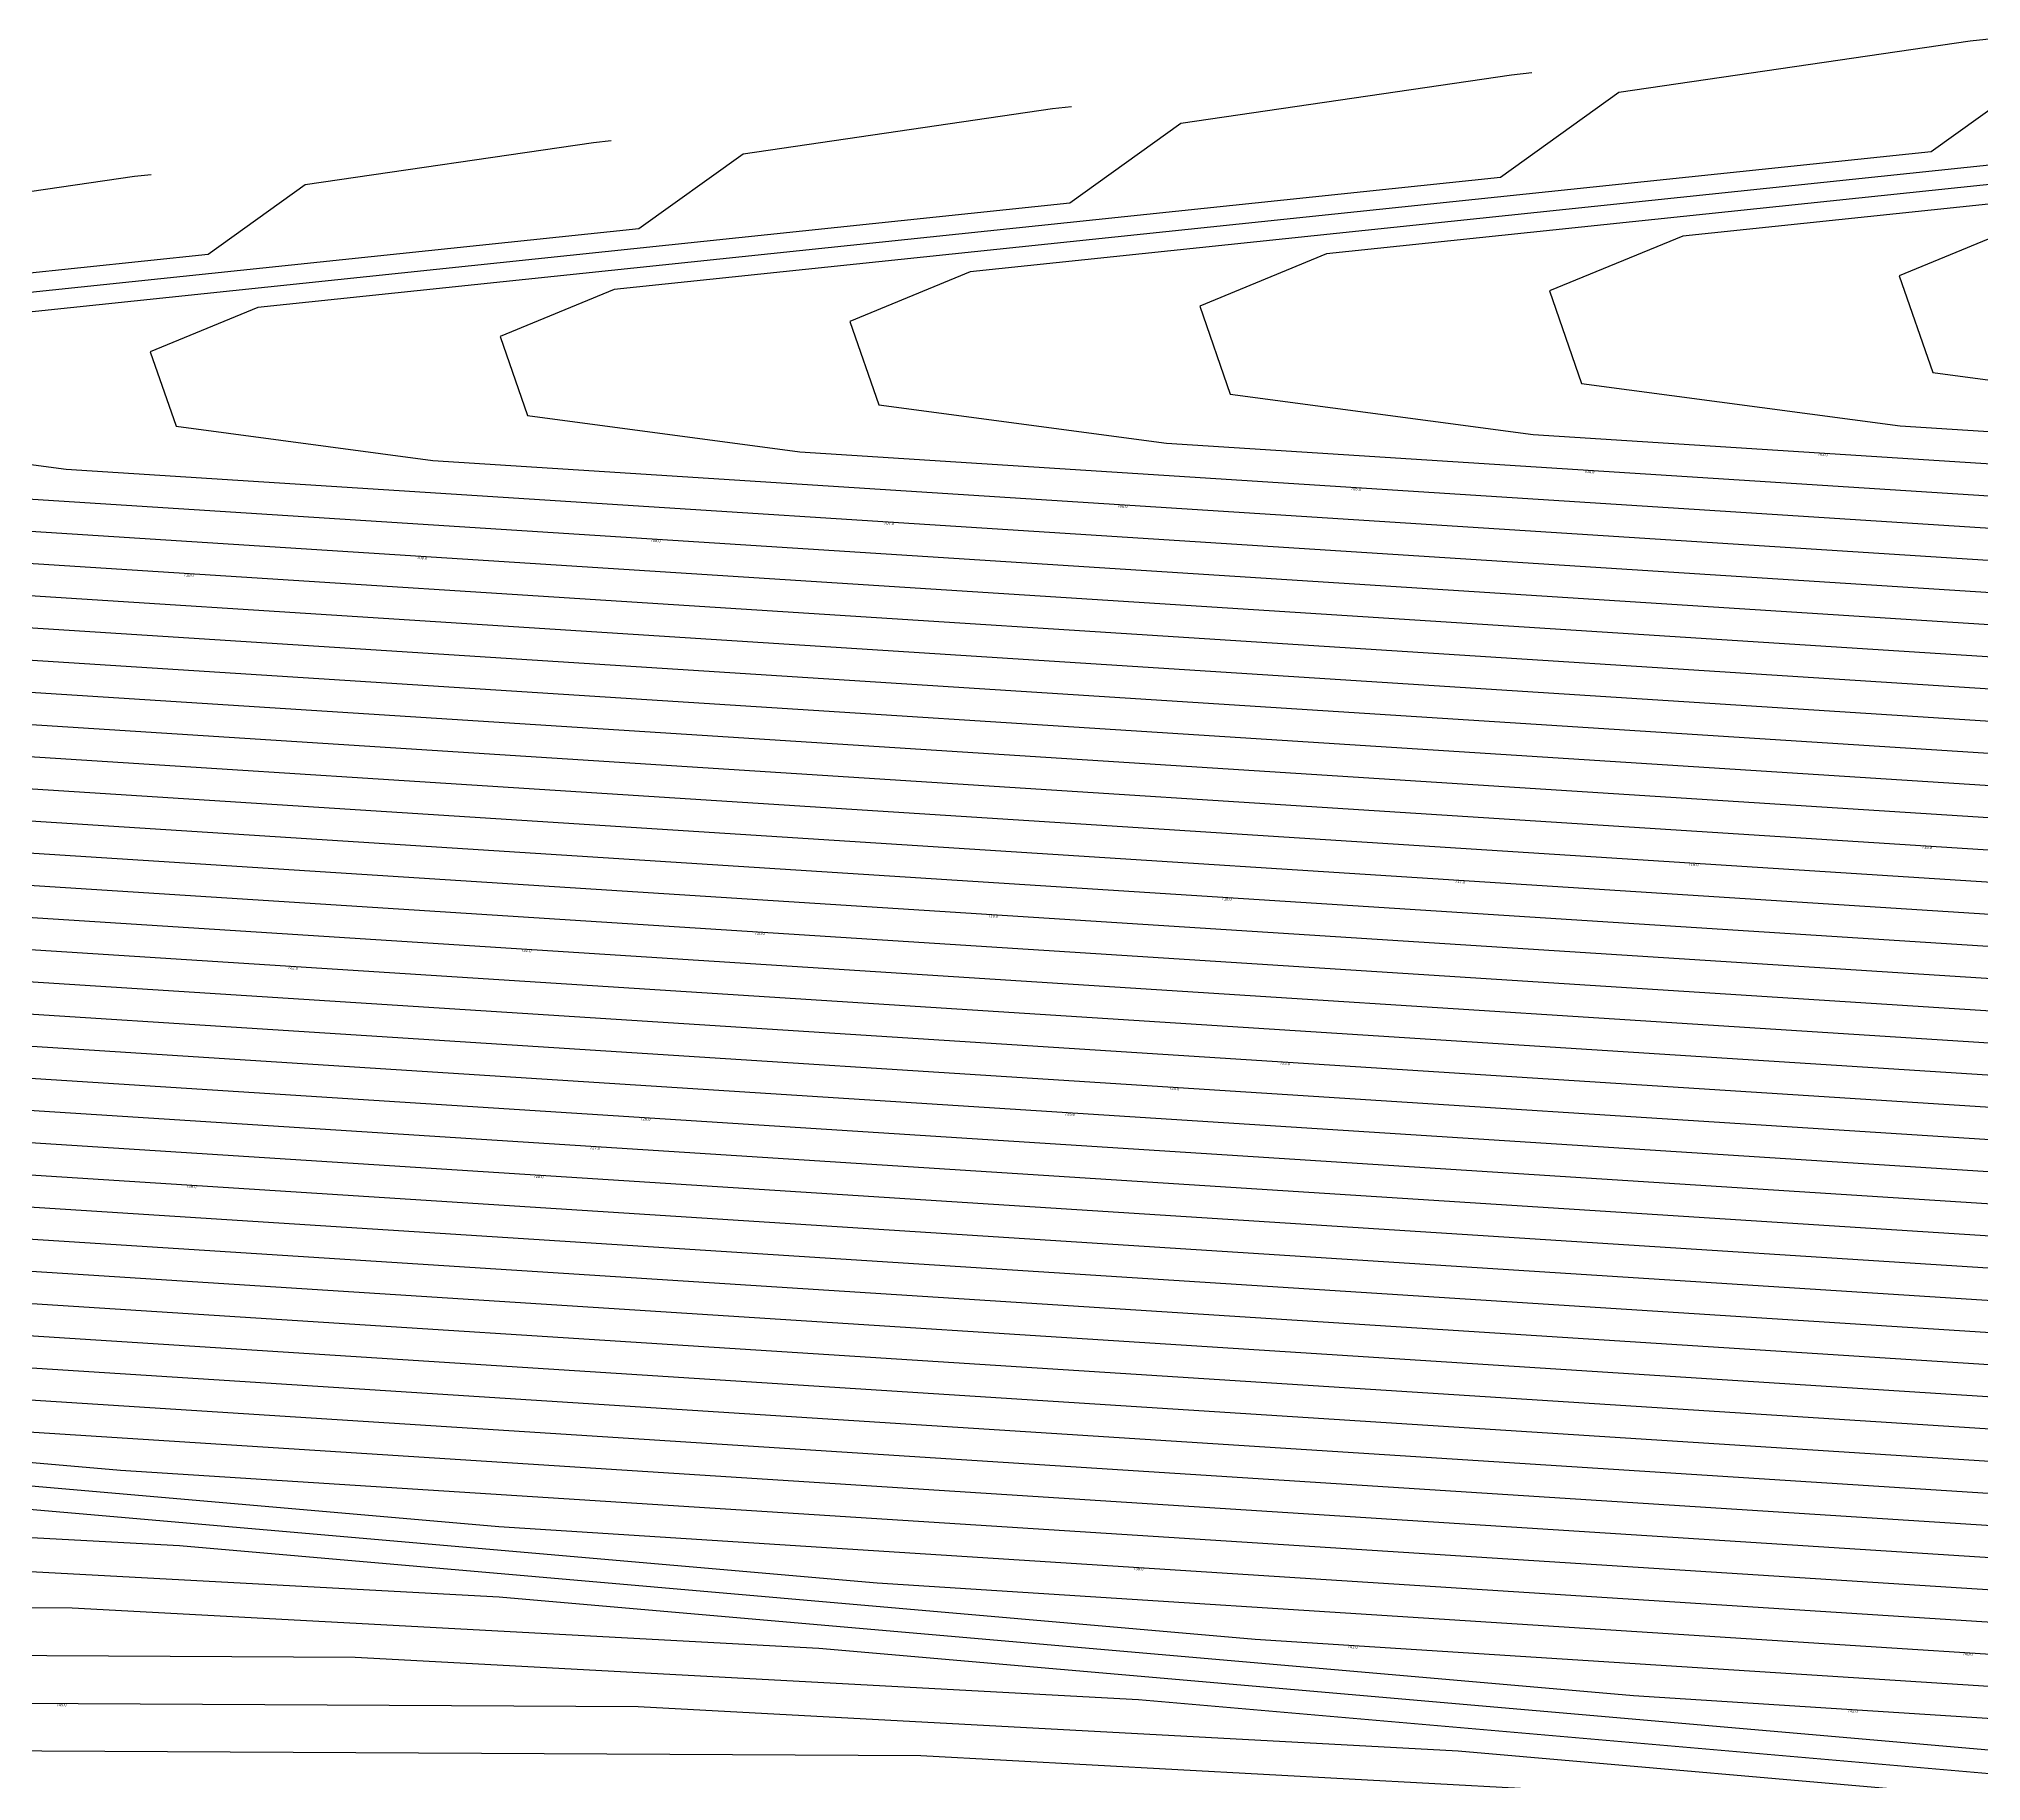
# Model space of a CAD drawing. Extents: x 1684434 to 1702565, y 997334 to 1000228.
# Drawn here: x 1701270.1 to 1701603.7, y 999875.6 to 1000174.8 of the extents above; entities that cross this region are included whole.
import ezdxf

# ---------------------------------------------------------------- set-up
doc = ezdxf.new("R2010")
doc.units = 0
doc.layers.add('Default', color=7, linetype='Continuous')

msp = doc.modelspace()

# ---------------------------------------------------------------- linework, layer by layer
at = {"layer": 'Default'}
for points in [[(1701605.6, 1000174.85), (1701601.83, 1000174.43), (1701541.48, 1000165.61), (1701521.14, 1000151.04), (1701307.73, 1000128.71), (1701289.26, 1000121.1), (1701293.71, 1000108.31), (1701337.81, 1000102.42), (1702031, 1000058.02)], [(1701526.54, 1000169.01), (1701523.01, 1000168.62), (1701466.27, 1000160.32), (1701447.16, 1000146.63), (1701246.55, 1000125.64), (1701229.19, 1000118.49), (1701233.37, 1000106.46), (1701274.83, 1000100.93), (1702020, 1000053.2)], [(1701616.69, 1000170.89), (1701595.13, 1000155.44), (1701368.91, 1000131.78), (1701349.33, 1000123.71), (1701354.05, 1000110.15), (1701400.8, 1000103.91), (1702041.99, 1000062.84)], [(1701817.09, 1000168.67), (1701552.45, 1000140.98), (1701529.55, 1000131.55), (1701535.07, 1000115.68), (1701589.76, 1000108.39), (1702074.98, 1000077.31)], [(1701447.49, 1000163.17), (1701444.18, 1000162.8), (1701391.07, 1000155.04), (1701373.17, 1000142.22), (1701185.37, 1000122.57), (1701169.12, 1000115.88), (1701173.03, 1000104.62), (1701211.84, 1000099.44), (1702009.01, 1000048.38)], [(1701743.1, 1000164.26), (1701491.27, 1000137.91), (1701469.48, 1000128.94), (1701474.73, 1000113.84), (1701526.77, 1000106.89), (1702063.99, 1000072.49)], [(1701669.12, 1000159.85), (1701430.09, 1000134.84), (1701409.41, 1000126.33), (1701414.39, 1000111.99), (1701463.79, 1000105.4), (1702052.99, 1000067.67)], [(1701368.44, 1000157.34), (1701365.35, 1000156.99), (1701315.86, 1000149.76), (1701299.19, 1000137.81), (1701124.19, 1000119.5), (1701109.04, 1000113.27), (1701112.69, 1000102.77), (1701148.86, 1000097.95), (1701998.01, 1000043.56)], [(1701289.39, 1000151.5), (1701286.53, 1000151.18), (1701240.66, 1000144.48), (1701225.2, 1000133.4), (1701063.01, 1000116.43), (1701048.97, 1000110.65), (1701052.35, 1000100.93), (1701085.87, 1000096.46), (1701987.02, 1000038.74)], [(1701210.33, 1000145.66), (1701207.7, 1000145.37), (1701165.45, 1000139.19), (1701151.22, 1000129), (1701001.82, 1000113.37), (1700988.9, 1000108.04), (1700992.01, 1000099.08), (1701022.89, 1000094.96), (1701976.02, 1000033.92)], [(1701613.63, 1000144.05), (1701589.63, 1000134.16), (1701595.41, 1000117.53), (1701652.74, 1000109.88)], [(1701131.28, 1000139.83), (1701128.87, 1000139.56), (1701090.25, 1000133.91), (1701077.23, 1000124.59), (1700940.64, 1000110.3), (1700928.83, 1000105.43), (1700931.67, 1000097.24), (1700959.9, 1000093.47), (1701965.02, 1000029.1)], [(1701052.23, 1000133.99), (1701050.05, 1000133.75), (1701015.04, 1000128.63), (1701003.25, 1000120.18), (1700879.46, 1000107.23), (1700868.75, 1000102.82), (1700871.33, 1000095.4), (1700896.91, 1000091.98), (1701954.03, 1000024.28)], [(1700973.18, 1000128.15), (1700971.22, 1000127.94), (1700939.84, 1000123.35), (1700929.26, 1000115.77), (1700818.28, 1000104.16), (1700808.68, 1000100.21), (1700810.99, 1000093.55), (1700833.93, 1000090.49), (1701943.03, 1000019.46)], [(1700894.12, 1000122.32), (1700892.39, 1000122.12), (1700864.63, 1000118.07), (1700855.28, 1000111.36), (1700757.1, 1000101.09), (1700748.61, 1000097.59), (1700750.65, 1000091.71), (1700770.94, 1000089), (1701932.04, 1000014.63)], [(1700815.07, 1000116.48), (1700813.57, 1000116.31), (1700789.42, 1000112.78), (1700781.29, 1000106.96), (1700695.92, 1000098.02), (1700688.53, 1000094.98), (1700690.31, 1000089.86), (1700707.96, 1000087.51), (1701921.04, 1000009.81)], [(1700736.02, 1000110.64), (1700734.74, 1000110.5), (1700714.22, 1000107.5), (1700707.3, 1000102.55), (1700634.74, 1000094.95), (1700628.46, 1000092.37), (1700629.97, 1000088.02), (1700644.97, 1000086.02), (1701910.04, 1000004.99)], [(1700656.97, 1000104.81), (1700655.91, 1000104.69), (1700639.01, 1000102.22), (1700633.32, 1000098.14), (1700573.56, 1000091.89), (1700568.39, 1000089.76), (1700569.63, 1000086.17), (1700581.98, 1000084.53), (1701899.05, 1000000.17)], [(1700577.91, 1000098.97), (1700577.09, 1000098.88), (1700563.81, 1000096.94), (1700559.33, 1000093.73), (1700512.38, 1000088.82), (1700508.32, 1000087.14), (1700509.29, 1000084.33), (1700519, 1000083.03), (1701888.05, 999995.35)], [(1700498.86, 1000093.13), (1700498.26, 1000093.07), (1700488.6, 1000091.65), (1700485.35, 1000089.32), (1700451.2, 1000085.75), (1700448.24, 1000084.53), (1700448.96, 1000082.48), (1700456.01, 1000081.54), (1701877.06, 999990.53)], [(1700419.81, 1000087.3), (1700419.43, 1000087.25), (1700413.4, 1000086.37), (1700411.36, 1000084.91), (1700390.02, 1000082.68), (1700388.17, 1000081.92), (1700388.62, 1000080.64), (1700393.03, 1000080.05), (1701866.06, 999985.71)], [(1700340.76, 1000081.46), (1700340.61, 1000081.44), (1700338.19, 1000081.09), (1700337.38, 1000080.51), (1700328.84, 1000079.61), (1700328.1, 1000079.31), (1700328.28, 1000078.8), (1700330.04, 1000078.56), (1701855.07, 999980.89)], [(1700309.66, 1000074.34), (1701844.07, 999976.07)], [(1700374.63, 1000064.65), (1701833.07, 999971.24)], [(1700439.59, 1000054.97), (1701822.08, 999966.42)], [(1700504.56, 1000045.28), (1701811.08, 999961.6)], [(1700569.52, 1000035.6), (1701800.09, 999956.78)], [(1700580.75, 1000030.58), (1700634.49, 1000025.91), (1701789.09, 999951.96)], [(1700595.71, 1000023.94), (1700635.64, 1000021.78), (1700699.45, 1000016.22), (1701778.09, 999947.14)], [(1700447.75, 1000016.52), (1700644.29, 1000015.47), (1700690.53, 1000012.97), (1700764.42, 1000006.54), (1701767.1, 999942.32)], [(1700469.53, 1000008.19), (1700692.87, 1000007.01), (1700745.41, 1000004.16), (1700829.38, 999996.85), (1701756.1, 999937.5)], [(1700491.32, 999999.87), (1700741.46, 999998.54), (1700800.3, 999995.35), (1700894.35, 999987.17), (1701745.11, 999932.68)], [(1700513.1, 999991.54), (1700790.04, 999990.07), (1700855.19, 999986.54), (1700959.31, 999977.48), (1701734.11, 999927.85)], [(1700534.88, 999983.22), (1700838.62, 999981.6), (1700910.08, 999977.73), (1701024.28, 999967.79), (1701723.12, 999923.03)], [(1700556.66, 999974.89), (1700887.2, 999973.14), (1700964.97, 999968.92), (1701089.24, 999958.11), (1701712.12, 999918.21)], [(1700578.44, 999966.57), (1700935.79, 999964.67), (1701019.86, 999960.11), (1701154.21, 999948.42), (1701701.12, 999913.39)], [(1700600.22, 999958.24), (1700984.37, 999956.2), (1701074.74, 999951.3), (1701219.17, 999938.73), (1701690.13, 999908.57)], [(1700622, 999949.92), (1701032.95, 999947.73), (1701129.63, 999942.49), (1701284.14, 999929.05), (1701679.13, 999903.75)], [(1701184.52, 999933.68), (1701349.1, 999919.36), (1701668.14, 999898.93)], [(1701178.7, 999922.33), (1701294.3, 999916.06), (1701479.03, 999899.99), (1701646.14, 999889.29)], [(1701239.41, 999924.87), (1701414.07, 999909.68), (1701657.14, 999894.11)], [(1701227.29, 999913.86), (1701349.19, 999907.25), (1701544, 999890.3), (1701635.15, 999884.47)], [(1700730.91, 999908.29), (1701275.87, 999905.4), (1701404.07, 999898.44), (1701608.96, 999880.62)], [(1700752.69, 999899.97), (1701324.45, 999896.93), (1701458.96, 999889.63), (1701613.03, 999876.23)], [(1700774.47, 999891.64), (1701373.04, 999888.46), (1701513.85, 999880.82), (1701601.88, 999873.16)], [(1700796.26, 999883.32), (1701421.62, 999879.99), (1701568.74, 999872.01)]]:
    msp.add_lwpolyline(points, dxfattribs=at)

# ---------------------------------------------------------------- texts
for s, rotation, p in [(' 703.0', 356.3354, (1701575.42, 1000103.28)), (' 704.0', 356.3354, (1701535.33, 1000100.32)), (' 705.0', 356.3354, (1701495.24, 1000097.36)), (' 706.0', 356.3354, (1701455.15, 1000094.4)), (' 708.0', 356.3354, (1701374.97, 1000088.49)), (' 707.0', 356.3354, (1701415.06, 1000091.45)), (' 709.0', 356.3354, (1701334.88, 1000085.53)), (' 710.0', 356.3354, (1701294.79, 1000082.57)), (' 715.0', 356.3354, (1701593.32, 1000035.83)), (' 716.0', 356.3354, (1701553.23, 1000032.87)), (' 717.0', 356.3354, (1701513.14, 1000029.91)), (' 718.0', 356.3354, (1701473.05, 1000026.95)), (' 719.0', 356.3354, (1701432.96, 1000024)), (' 720.0', 356.3354, (1701392.87, 1000021.04)), (' 722.0', 356.3354, (1701312.69, 1000015.12)), (' 721.0', 356.3354, (1701352.78, 1000018.08)), (' 723.0', 356.3354, (1701483.06, 999998.69)), (' 724.0', 356.3354, (1701464.04, 999994.38)), (' 726.0', 356.3354, (1701373.22, 999989.15)), (' 725.0', 356.3354, (1701446.12, 999990)), (' 727.0', 356.3354, (1701364.56, 999984.17)), (' 728.0', 356.3354, (1701354.87, 999979.27)), (' 729.0', 356.3354, (1701295.25, 999977.56)), (' 739.0', 356.3354, (1701457.89, 999911.89)), (' 741.0', 356.3354, (1701494.68, 999898.49)), (' 740.0', 356.3354, (1701600.32, 999897.25)), (' 745.0', 359.6954, (1701272.96, 999888.49)), (' 742.0', 356.3354, (1701580.57, 999887.46))]:
    msp.add_text(s, height=0.5, rotation=rotation, dxfattribs=at).set_placement(p)

doc.saveas('drawing.dxf')
